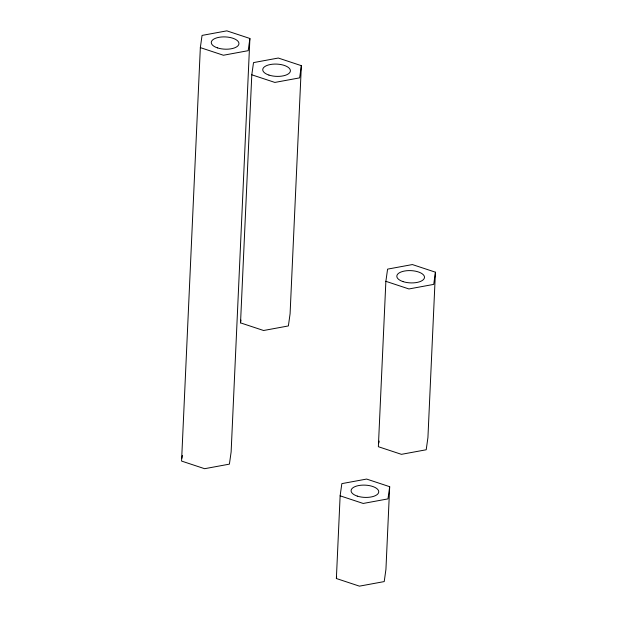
<?xml version="1.0" encoding="UTF-8"?>
<svg xmlns="http://www.w3.org/2000/svg" width="617" height="617" viewBox="0 0 617 617"><rect width="100%" height="100%" fill="white"/><g stroke="black" fill="none" stroke-linecap="round" stroke-linejoin="round"><path stroke-width="0.93" d="M200.34 47.617L181.568 461.069L204.628 468.704L229.408 464.138L231.128 451.937L249.9 38.478L226.832 30.85L202.052 35.416L200.34 47.617L223.408 55.245L248.188 50.679L249.9 38.478M240.53 322.876L251.798 74.796L253.51 62.602L278.29 58.037L301.358 65.664L290.09 313.737L288.378 325.938L263.598 330.504L240.53 322.876L240.923 320.061M336.373 578.522L340.129 495.829L341.841 483.628L366.621 479.062L389.689 486.697L385.933 569.383L384.221 581.584L359.441 586.15L336.373 578.522L336.635 576.64M385.872 281.321L378.36 446.708L401.428 454.336L426.208 449.77L427.928 437.576L435.432 272.19L412.372 264.562L387.592 269.128L385.872 281.321L408.94 288.957L433.72 284.391L435.432 272.19M181.961 458.254L182.354 455.439M301.358 65.664L299.638 77.865L274.858 82.431L251.798 74.796M378.892 442.952L379.154 441.078M389.689 486.697L387.977 498.891L363.197 503.457L340.129 495.829M268.927 75.073A13.852 6.139 2.6 0 0 290.383 71.117A13.852 6.139 2.6 0 0 270.408 64.507A13.852 6.139 2.6 0 0 268.927 75.073M217.469 47.887A13.852 6.139 2.6 0 0 238.933 43.93A13.852 6.139 2.6 0 0 218.958 37.321A13.852 6.139 2.6 0 0 217.469 47.887M403.009 281.599A13.852 6.139 2.6 0 0 424.465 277.642A13.852 6.139 2.6 0 0 404.49 271.033A13.852 6.139 2.6 0 0 403.009 281.599M357.258 496.099A13.852 6.139 2.6 0 0 378.722 492.142A13.852 6.139 2.6 0 0 358.747 485.54A13.852 6.139 2.6 0 0 357.258 496.099"/></g></svg>
